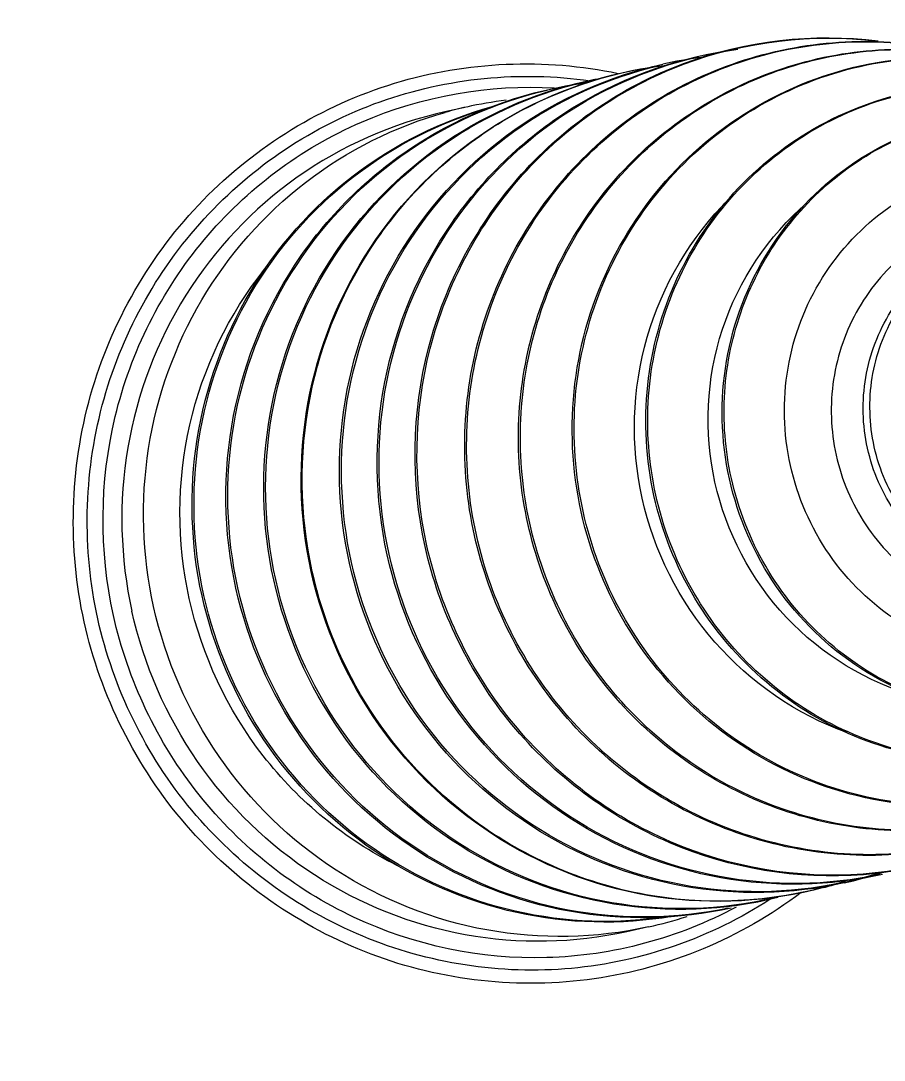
# Model space of a CAD drawing. Extents: x 4438 to 384502, y -178203 to -21188.
# Drawn here: x 381997.8 to 382058.1, y -176914.5 to -176841.9 of the extents above; entities that cross this region are included whole.
import ezdxf

# ---------------------------------------------------------------- set-up
doc = ezdxf.new("R2010")
doc.units = 0
doc.header["$LTSCALE"] = 8
doc.header["$MEASUREMENT"] = 0
doc.layers.add('PL', color=5, linetype='CONTINUOUS')

msp = doc.modelspace()

# ---------------------------------------------------------------- linework, layer by layer
at = {"layer": 'PL', "color": 7, "ltscale": 0.5}
for p, q in [((382028.947, -176847.917), (382027.434, -176848.252)), ((382041.643, -176905.185), (382040.13, -176905.52))]:
    msp.add_line(p, q, dxfattribs=at)
for centre, radius, start, end in [((381970.079, -176922.846), 158.527, 283.81178, 63.75286), ((381969.987, -176922.761), 149.818, 270, 63.81114), ((381970.075, -176922.908), 141.699, 21.91255, 64.93004), ((382048.798, -176872.764), 28.513, 97.09273, 102.48419), ((382035.116, -176875.744), 28.502, 102.49994, 105.61311), ((382035.133, -176875.831), 28.591, 96.90633, 102.49462), ((382049.217, -176874.313), 28.417, 281.93302, 287.39809), ((382049.133, -176874.276), 28.513, 282.52768, 287.91897), ((382046.48, -176874.822), 28.587, 284.98301, 287.26996), ((382035.452, -176877.272), 28.591, 282.50539, 288.10078), ((381970.075, -176922.908), 141.699, 283.72929, 4.32637)]:
    msp.add_arc(centre, radius, start, end, dxfattribs=at)
for points, knots in [([(382026.038, -176878.603), (382025.039, -176874.098), (382025.183, -176864.487), (382031.922, -176851.888), (382043.66, -176843.814), (382053.151, -176842.729), (382057.674, -176843.302)], [0, 0, 0, 0, 0.251682, 0.502175, 0.751287, 1, 1, 1, 1]), ([(382026.172, -176878.573), (382025.177, -176874.083), (382025.313, -176864.507), (382031.997, -176851.945), (382043.655, -176843.873), (382053.093, -176842.758), (382057.596, -176843.309)], [0, 0, 0, 0, 0.251968, 0.502551, 0.751515, 1, 1, 1, 1]), ([(382029.492, -176877.837), (382028.97, -176875.483), (382028.518, -176870.626), (382029.677, -176863.425), (382032.595, -176856.755), (382037.089, -176851.054), (382042.869, -176846.692), (382049.563, -176843.956), (382056.728, -176843.024), (382061.516, -176843.648), (382063.822, -176844.257)], [0, 0, 0, 0, 0.125926, 0.251647, 0.377035, 0.502024, 0.626659, 0.751072, 0.875453, 1, 1, 1, 1]), ([(382029.627, -176877.808), (382029.106, -176875.458), (382028.654, -176870.61), (382029.805, -176863.426), (382032.708, -176856.771), (382037.179, -176851.082), (382042.931, -176846.726), (382049.593, -176843.989), (382056.728, -176843.048), (382061.498, -176843.661), (382063.796, -176844.262)], [0, 0, 0, 0, 0.126092, 0.251944, 0.377405, 0.502395, 0.626965, 0.751271, 0.875538, 1, 1, 1, 1]), ([(382023.397, -176879.189), (382022.526, -176875.258), (382022.403, -176866.954), (382027.202, -176855.559), (382036.151, -176847.086), (382043.944, -176844.376), (382047.891, -176843.882)], [0, 0, 0, 0, 0.25154, 0.502137, 0.751456, 1, 1, 1, 1]), ([(382033.218, -176877.011), (382032.721, -176874.769), (382032.286, -176870.144), (382033.368, -176863.284), (382036.113, -176856.918), (382040.352, -176851.456), (382045.817, -176847.249), (382052.161, -176844.568), (382058.971, -176843.586), (382063.54, -176844.107), (382065.745, -176844.65)], [0, 0, 0, 0, 0.125918, 0.251632, 0.377024, 0.502022, 0.626668, 0.751088, 0.875467, 1, 1, 1, 1]), ([(382033.352, -176876.982), (382032.856, -176874.745), (382032.421, -176870.132), (382033.494, -176863.29), (382036.221, -176856.941), (382040.435, -176851.493), (382045.867, -176847.292), (382052.174, -176844.608), (382058.95, -176843.611), (382063.499, -176844.117), (382065.696, -176844.65)], [0, 0, 0, 0, 0.12609, 0.251941, 0.377409, 0.50241, 0.626991, 0.751302, 0.875561, 1, 1, 1, 1]), ([(382036.943, -176876.185), (382036.296, -176873.266), (382035.996, -176867.165), (382038.621, -176858.441), (382044.014, -176851.123), (382051.553, -176846.092), (382060.349, -176843.947), (382069.357, -176844.95), (382077.501, -176848.96), (382081.731, -176853.337), (382083.412, -176855.799)], [0, 0, 0, 0, 0.125834, 0.25133, 0.376313, 0.500834, 0.625157, 0.749637, 0.874558, 1, 1, 1, 1]), ([(382002.238, -176883.879), (382001.096, -176878.727), (382001.386, -176867.696), (382009.571, -176853.506), (382023.48, -176844.95), (382034.426, -176844.492), (382039.522, -176845.568)], [0, 0, 0, 0, 0.251865, 0.502398, 0.75139, 1, 1, 1, 1]), ([(382018.165, -176880.349), (382017.29, -176876.405), (382017.17, -176868.076), (382021.992, -176856.657), (382030.975, -176848.184), (382038.788, -176845.495), (382042.742, -176845.015)], [0, 0, 0, 0, 0.251808, 0.502509, 0.751708, 1, 1, 1, 1]), ([(382020.762, -176879.773), (382019.938, -176876.057), (382019.736, -176868.235), (382023.89, -176857.343), (382031.853, -176848.883), (382038.962, -176845.739), (382042.634, -176844.925)], [0, 0, 0, 0, 0.251464, 0.502073, 0.751466, 1, 1, 1, 1]), ([(382020.907, -176879.741), (382020.089, -176876.052), (382019.878, -176868.294), (382023.951, -176857.476), (382031.786, -176849.038), (382038.798, -176845.859), (382042.428, -176845.015)], [0, 0, 0, 0, 0.251705, 0.502421, 0.751721, 1, 1, 1, 1]), ([(382023.532, -176879.159), (382022.713, -176875.464), (382022.503, -176867.691), (382026.593, -176856.856), (382034.453, -176848.414), (382041.485, -176845.242), (382045.123, -176844.406)], [0, 0, 0, 0, 0.251707, 0.502423, 0.751721, 1, 1, 1, 1]), ([(382037.078, -176876.156), (382036.524, -176873.659), (382036.142, -176868.479), (382037.817, -176860.907), (382041.592, -176854.156), (382047.15, -176848.817), (382054.012, -176845.352), (382061.586, -176844.066), (382069.209, -176845.064), (382073.891, -176847.2), (382076.018, -176848.577)], [0, 0, 0, 0, 0.126096, 0.251883, 0.377177, 0.501939, 0.626317, 0.750589, 0.875069, 1, 1, 1, 1]), ([(382003.189, -176883.669), (382002.113, -176878.812), (382002.311, -176868.44), (382009.702, -176854.923), (382022.458, -176846.376), (382032.706, -176845.378), (382037.563, -176846.088)], [0, 0, 0, 0, 0.251841, 0.50242, 0.751475, 1, 1, 1, 1]), ([(382018.09, -176880.365), (382017.243, -176876.545), (382017.076, -176868.491), (382021.529, -176857.351), (382029.955, -176848.866), (382037.391, -176845.909), (382041.199, -176845.238)], [0, 0, 0, 0, 0.251501, 0.502106, 0.751464, 1, 1, 1, 1]), ([(382004.282, -176883.426), (382003.28, -176878.907), (382003.345, -176869.295), (382009.759, -176856.528), (382021.133, -176847.967), (382030.527, -176846.319), (382035.084, -176846.585)], [0, 0, 0, 0, 0.251936, 0.502562, 0.751587, 1, 1, 1, 1]), ([(382012.835, -176881.53), (382011.964, -176877.599), (382011.841, -176869.295), (382016.64, -176857.9), (382025.589, -176849.427), (382033.382, -176846.718), (382037.329, -176846.223)], [0, 0, 0, 0, 0.25154, 0.502137, 0.751456, 1, 1, 1, 1]), ([(382015.476, -176880.945), (382014.64, -176877.176), (382014.456, -176869.234), (382018.765, -176858.215), (382026.969, -176849.743), (382034.248, -176846.696), (382037.991, -176845.957)], [0, 0, 0, 0, 0.251484, 0.502091, 0.751466, 1, 1, 1, 1]), ([(382015.61, -176880.915), (382014.781, -176877.176), (382014.587, -176869.304), (382018.805, -176858.364), (382026.865, -176849.911), (382034.039, -176846.82), (382037.735, -176846.045)], [0, 0, 0, 0, 0.251727, 0.502442, 0.751722, 1, 1, 1, 1]), ([(382042.025, -176875.059), (382041.468, -176872.546), (382041.169, -176867.305), (382043.244, -176859.753), (382047.623, -176853.278), (382053.847, -176848.588), (382061.25, -176846.191), (382069.034, -176846.349), (382076.353, -176849.034), (382080.411, -176852.324), (382082.115, -176854.238)], [0, 0, 0, 0, 0.125851, 0.251396, 0.376468, 0.501089, 0.625466, 0.749913, 0.874712, 1, 1, 1, 1]), ([(382042.159, -176875.029), (382041.66, -176872.774), (382041.315, -176868.097), (382042.827, -176861.26), (382046.236, -176855.165), (382051.254, -176850.343), (382057.45, -176847.215), (382064.29, -176846.053), (382071.172, -176846.955), (382075.4, -176848.883), (382077.321, -176850.126)], [0, 0, 0, 0, 0.126096, 0.251883, 0.377177, 0.501939, 0.626317, 0.750589, 0.875069, 1, 1, 1, 1]), ([(382012.97, -176881.5), (382012.151, -176877.805), (382011.941, -176870.032), (382016.031, -176859.198), (382023.891, -176850.756), (382030.923, -176847.584), (382034.561, -176846.747)], [0, 0, 0, 0, 0.251707, 0.502423, 0.751721, 1, 1, 1, 1]), ([(382010.466, -176882.055), (382009.676, -176878.492), (382009.436, -176871.006), (382013.215, -176860.504), (382020.578, -176852.164), (382027.239, -176848.849), (382030.717, -176847.889)], [0, 0, 0, 0, 0.251415, 0.502023, 0.751458, 1, 1, 1, 1]), ([(382027.434, -176848.253), (382023.763, -176849.066), (382016.656, -176852.214), (382008.695, -176860.681), (382004.542, -176871.586), (382004.746, -176879.418), (382005.572, -176883.14)], [0, 0, 0, 0, 0.248278, 0.497568, 0.74828, 1, 1, 1, 1]), ([(382007.085, -176882.805), (382006.287, -176879.208), (382006.041, -176871.655), (382009.837, -176861.054), (382017.241, -176852.631), (382023.945, -176849.271), (382027.445, -176848.293)], [0, 0, 0, 0, 0.251657, 0.502373, 0.751714, 1, 1, 1, 1]), ([(382010.6, -176882.026), (382009.816, -176878.487), (382009.569, -176871.056), (382013.278, -176860.62), (382020.53, -176852.305), (382027.105, -176848.963), (382030.544, -176847.979)], [0, 0, 0, 0, 0.25165, 0.502366, 0.751712, 1, 1, 1, 1]), ([(382047.295, -176873.89), (382046.702, -176871.212), (382046.557, -176865.574), (382049.549, -176857.723), (382055.301, -176851.621), (382062.948, -176848.228), (382071.313, -176848.071), (382079.105, -176851.171), (382085.135, -176857.021), (382087.386, -176862.193), (382087.98, -176864.871)], [0, 0, 0, 0, 0.125688, 0.250971, 0.375687, 0.5, 0.624313, 0.749029, 0.874312, 1, 1, 1, 1]), ([(382047.43, -176873.861), (382046.994, -176871.893), (382046.68, -176867.814), (382047.941, -176861.836), (382050.828, -176856.47), (382055.109, -176852.164), (382060.431, -176849.275), (382066.355, -176848.044), (382072.385, -176848.571), (382076.15, -176850.069), (382077.879, -176851.064)], [0, 0, 0, 0, 0.126103, 0.251905, 0.377233, 0.502037, 0.626446, 0.750716, 0.875152, 1, 1, 1, 1]), ([(382051.555, -176872.946), (382051.065, -176870.735), (382050.945, -176866.082), (382053.409, -176859.605), (382058.146, -176854.573), (382064.444, -176851.778), (382071.333, -176851.65), (382077.753, -176854.208), (382082.724, -176859.037), (382084.581, -176863.305), (382085.071, -176865.516)], [0, 0, 0, 0, 0.12586, 0.251216, 0.375861, 0.5, 0.624139, 0.748784, 0.87414, 1, 1, 1, 1]), ([(382041.203, -176875.241), (382040.391, -176871.578), (382040.601, -176863.742), (382044.604, -176856.99), (382047.247, -176854.358)], [0, 0, 0, 0, 0.501517, 1, 1, 1, 1]), ([(382046.285, -176874.114), (382045.514, -176870.637), (382045.842, -176863.154), (382050.016, -176856.92), (382052.699, -176854.614)], [0, 0, 0, 0, 0.501686, 1, 1, 1, 1]), ([(382082.366, -176868.183), (382080.872, -176862.589), (382079.008, -176859.498), (382074.745, -176856.221), (382069.592, -176854.739), (382064.269, -176855.275), (382059.525, -176857.752), (382056.023, -176861.822), (382054.242, -176866.904), (382054.367, -176870.517), (382054.749, -176872.238)], [0, 0, 0, 0, 0.125793, 0.250987, 0.375513, 0.499648, 0.623881, 0.748647, 0.874088, 1, 1, 1, 1]), ([(382056.94, -176871.752), (382056.76, -176870.943), (382056.558, -176869.286), (382056.738, -176866.793), (382057.395, -176864.386), (382058.503, -176862.158), (382060.02, -176860.194), (382061.889, -176858.57), (382064.036, -176857.348), (382065.602, -176856.833), (382066.4, -176856.657)], [0, 0, 0, 0, 0.125913, 0.251684, 0.377201, 0.502384, 0.627204, 0.751688, 0.875914, 1, 1, 1, 1]), ([(382057.411, -176871.648), (382057.236, -176870.858), (382057.035, -176869.242), (382057.193, -176866.81), (382057.806, -176864.455), (382058.85, -176862.263), (382060.288, -176860.316), (382062.069, -176858.683), (382064.125, -176857.426), (382065.632, -176856.868), (382066.403, -176856.665)], [0, 0, 0, 0, 0.125891, 0.251644, 0.377157, 0.502347, 0.627183, 0.751685, 0.875922, 1, 1, 1, 1]), ([(382009.577, -176882.252), (382008.702, -176878.305), (382008.701, -176869.936), (382012.335, -176862.389), (382014.84, -176859.241)], [0, 0, 0, 0, 0.501248, 1, 1, 1, 1]), ([(382087.98, -176864.871), (382088.573, -176867.549), (382088.718, -176873.187), (382085.726, -176881.038), (382079.975, -176887.141), (382072.327, -176890.533), (382063.962, -176890.691), (382056.17, -176887.591), (382050.141, -176881.74), (382047.889, -176876.569), (382047.295, -176873.89)], [0, 0, 0, 0, 0.125688, 0.250971, 0.375687, 0.5, 0.624313, 0.749029, 0.874312, 1, 1, 1, 1]), ([(382085.071, -176865.516), (382085.561, -176867.727), (382085.682, -176872.38), (382083.218, -176878.857), (382078.48, -176883.888), (382072.183, -176886.684), (382065.293, -176886.812), (382058.873, -176884.254), (382053.903, -176879.425), (382052.046, -176875.157), (382051.555, -176872.946)], [0, 0, 0, 0, 0.12586, 0.251216, 0.375861, 0.5, 0.624139, 0.748784, 0.87414, 1, 1, 1, 1]), ([(382054.749, -176872.238), (382055.131, -176873.96), (382056.544, -176877.287), (382060.306, -176881.14), (382065.201, -176883.349), (382070.548, -176883.588), (382075.598, -176881.824), (382079.642, -176878.302), (382082.12, -176873.529), (382082.502, -176869.939), (382082.366, -176868.183)], [0, 0, 0, 0, 0.125912, 0.251353, 0.376118, 0.500351, 0.624486, 0.749012, 0.874207, 1, 1, 1, 1]), ([(382071.893, -176881.436), (382071.095, -176881.613), (382069.459, -176881.808), (382066.997, -176881.608), (382064.616, -176880.926), (382062.411, -176879.787), (382060.465, -176878.236), (382058.853, -176876.332), (382057.636, -176874.149), (382057.119, -176872.562), (382056.94, -176871.752)], [0, 0, 0, 0, 0.124086, 0.248312, 0.372796, 0.497616, 0.622799, 0.748316, 0.874087, 1, 1, 1, 1]), ([(382072.365, -176881.331), (382071.567, -176881.508), (382069.93, -176881.703), (382067.468, -176881.504), (382065.088, -176880.822), (382062.883, -176879.683), (382060.937, -176878.132), (382059.324, -176876.227), (382058.108, -176874.045), (382057.591, -176872.457), (382057.411, -176871.648)], [0, 0, 0, 0, 0.124086, 0.248312, 0.372796, 0.497616, 0.622799, 0.748317, 0.874086, 1, 1, 1, 1]), ([(382086.786, -176877.832), (382085.93, -176879.838), (382083.576, -176883.602), (382078.489, -176887.847), (382072.338, -176890.288), (382065.734, -176890.673), (382059.326, -176888.969), (382053.744, -176885.347), (382049.532, -176880.171), (382047.906, -176876.006), (382047.43, -176873.861)], [0, 0, 0, 0, 0.12518, 0.249812, 0.374103, 0.498395, 0.623028, 0.748208, 0.87393, 1, 1, 1, 1]), ([(382060.341, -176889.078), (382056.935, -176888.122), (382050.516, -176884.236), (382047.056, -176877.592), (382046.285, -176874.114)], [0, 0, 0, 0, 0.498314, 1, 1, 1, 1]), ([(382087.674, -176875.023), (382087.191, -176877.964), (382085.208, -176883.719), (382079.521, -176890.796), (382071.781, -176895.511), (382062.903, -176897.285), (382053.943, -176895.912), (382045.963, -176891.558), (382039.897, -176884.761), (382037.59, -176879.105), (382036.943, -176876.185)], [0, 0, 0, 0, 0.125442, 0.250362, 0.374842, 0.499165, 0.623687, 0.748669, 0.874166, 1, 1, 1, 1]), ([(382055.508, -176891.614), (382052.001, -176890.346), (382045.518, -176885.919), (382042.015, -176878.905), (382041.203, -176875.241)], [0, 0, 0, 0, 0.498483, 1, 1, 1, 1]), ([(382087.157, -176876.99), (382086.421, -176879.445), (382084.133, -176884.14), (382078.634, -176889.666), (382071.646, -176893.098), (382063.924, -176894.053), (382056.302, -176892.433), (382049.598, -176888.415), (382044.526, -176882.448), (382042.582, -176877.572), (382042.025, -176875.059)], [0, 0, 0, 0, 0.125287, 0.250086, 0.374533, 0.498911, 0.623531, 0.748604, 0.874149, 1, 1, 1, 1]), ([(382084.553, -176882.736), (382083.337, -176884.675), (382080.321, -176888.21), (382074.464, -176891.937), (382067.774, -176893.775), (382060.836, -176893.559), (382054.25, -176891.31), (382048.584, -176887.226), (382044.324, -176881.669), (382042.659, -176877.284), (382042.159, -176875.029)], [0, 0, 0, 0, 0.124931, 0.249411, 0.373683, 0.498061, 0.622823, 0.748117, 0.873904, 1, 1, 1, 1]), ([(382084.027, -176884.691), (382082.681, -176886.838), (382079.34, -176890.753), (382072.854, -176894.88), (382065.445, -176896.916), (382057.761, -176896.677), (382050.468, -176894.187), (382044.192, -176889.664), (382039.474, -176883.509), (382037.631, -176878.653), (382037.078, -176876.156)], [0, 0, 0, 0, 0.124931, 0.249411, 0.373683, 0.498061, 0.622823, 0.748117, 0.873904, 1, 1, 1, 1]), ([(382076.379, -176892.591), (382074.609, -176894.015), (382070.689, -176896.42), (382064.101, -176898.408), (382057.218, -176898.661), (382050.487, -176897.158), (382044.336, -176894), (382039.156, -176889.39), (382035.275, -176883.63), (382033.715, -176879.254), (382033.218, -176877.011)], [0, 0, 0, 0, 0.124533, 0.248912, 0.373332, 0.497978, 0.622976, 0.748368, 0.874082, 1, 1, 1, 1]), ([(382076.332, -176892.613), (382074.566, -176894.025), (382070.657, -176896.406), (382064.095, -176898.367), (382057.244, -176898.601), (382050.545, -176897.09), (382044.423, -176893.932), (382039.267, -176889.331), (382035.403, -176883.583), (382033.848, -176879.218), (382033.352, -176876.982)], [0, 0, 0, 0, 0.124439, 0.248698, 0.373009, 0.49759, 0.622591, 0.748059, 0.87391, 1, 1, 1, 1]), ([(382074.802, -176893.759), (382072.97, -176895.285), (382068.894, -176897.877), (382062.006, -176900.062), (382054.782, -176900.412), (382047.699, -176898.902), (382041.216, -176895.634), (382035.752, -176890.822), (382031.658, -176884.786), (382030.014, -176880.192), (382029.492, -176877.837)], [0, 0, 0, 0, 0.124548, 0.248928, 0.373341, 0.497976, 0.622965, 0.748353, 0.874074, 1, 1, 1, 1]), ([(382074.774, -176893.767), (382072.946, -176895.284), (382068.881, -176897.856), (382062.017, -176900.019), (382054.822, -176900.354), (382047.768, -176898.838), (382041.311, -176895.572), (382035.867, -176890.767), (382031.787, -176884.742), (382030.147, -176880.157), (382029.627, -176877.808)], [0, 0, 0, 0, 0.124462, 0.248729, 0.373035, 0.497605, 0.622595, 0.748056, 0.873908, 1, 1, 1, 1]), ([(382069.634, -176897.223), (382065.777, -176899.656), (382056.716, -176902.686), (382042.664, -176900.33), (382031.23, -176891.759), (382027.037, -176883.108), (382026.038, -176878.603)], [0, 0, 0, 0, 0.248713, 0.497825, 0.748318, 1, 1, 1, 1]), ([(382069.558, -176897.251), (382065.71, -176899.655), (382056.684, -176902.634), (382042.707, -176900.245), (382031.339, -176891.686), (382027.168, -176883.064), (382026.172, -176878.573)], [0, 0, 0, 0, 0.248485, 0.497449, 0.748032, 1, 1, 1, 1]), ([(382055.318, -176902.11), (382051.645, -176902.926), (382043.873, -176903.082), (382033.078, -176898.781), (382024.709, -176890.665), (382021.586, -176883.489), (382020.762, -176879.773)], [0, 0, 0, 0, 0.248534, 0.497927, 0.748536, 1, 1, 1, 1]), ([(382055.092, -176902.116), (382051.446, -176902.887), (382043.746, -176902.97), (382033.078, -176898.635), (382024.813, -176890.551), (382021.725, -176883.429), (382020.907, -176879.741)], [0, 0, 0, 0, 0.248279, 0.497579, 0.748295, 1, 1, 1, 1]), ([(382057.988, -176901.524), (382054.314, -176902.344), (382046.534, -176902.508), (382035.728, -176898.21), (382027.348, -176890.089), (382024.222, -176882.908), (382023.397, -176879.189)], [0, 0, 0, 0, 0.248534, 0.497926, 0.748535, 1, 1, 1, 1]), ([(382057.793, -176901.529), (382054.142, -176902.31), (382046.427, -176902.408), (382035.734, -176898.08), (382027.446, -176889.988), (382024.351, -176882.854), (382023.532, -176879.159)], [0, 0, 0, 0, 0.248279, 0.497577, 0.748292, 1, 1, 1, 1]), ([(382053.871, -176902.437), (382050.136, -176903.437), (382042.149, -176903.897), (382030.93, -176899.767), (382022.188, -176891.553), (382018.937, -176884.184), (382018.09, -176880.365)], [0, 0, 0, 0, 0.248536, 0.497895, 0.748499, 1, 1, 1, 1]), ([(382029.432, -176897.731), (382026.615, -176895.649), (382021.689, -176890.413), (382018.925, -176883.78), (382018.165, -176880.349)], [0, 0, 0, 0, 0.499136, 1, 1, 1, 1]), ([(382050.667, -176903.139), (382046.963, -176904.051), (382039.078, -176904.366), (382028.063, -176900.155), (382019.501, -176891.989), (382016.311, -176884.714), (382015.476, -176880.945)], [0, 0, 0, 0, 0.248534, 0.497909, 0.748517, 1, 1, 1, 1]), ([(382050.401, -176903.167), (382046.722, -176904.027), (382038.914, -176904.257), (382028.037, -176900.003), (382019.59, -176891.871), (382016.439, -176884.654), (382015.61, -176880.915)], [0, 0, 0, 0, 0.248278, 0.497558, 0.748273, 1, 1, 1, 1]), ([(382043.066, -176904.453), (382039.534, -176905.015), (382032.161, -176904.766), (382022.075, -176900.295), (382014.301, -176892.404), (382011.385, -176885.565), (382010.6, -176882.026)], [0, 0, 0, 0, 0.248288, 0.497634, 0.748349, 1, 1, 1, 1]), ([(382047.426, -176903.865), (382043.751, -176904.686), (382035.972, -176904.849), (382025.166, -176900.551), (382016.786, -176892.431), (382013.66, -176885.249), (382012.835, -176881.53)], [0, 0, 0, 0, 0.248534, 0.497926, 0.748535, 1, 1, 1, 1]), ([(382047.231, -176903.871), (382043.58, -176904.651), (382035.865, -176904.75), (382025.172, -176900.421), (382016.884, -176892.33), (382013.789, -176885.196), (382012.97, -176881.5)], [0, 0, 0, 0, 0.248279, 0.497577, 0.748292, 1, 1, 1, 1]), ([(382024.073, -176900.884), (382020.472, -176899.089), (382013.988, -176893.786), (382010.453, -176886.2), (382009.577, -176882.252)], [0, 0, 0, 0, 0.498752, 1, 1, 1, 1]), ([(382043.265, -176904.461), (382039.707, -176905.061), (382032.267, -176904.873), (382022.068, -176900.428), (382014.203, -176892.506), (382011.256, -176885.619), (382010.466, -176882.055)], [0, 0, 0, 0, 0.248542, 0.497977, 0.748585, 1, 1, 1, 1]), ([(382047.765, -176903.8), (382043.748, -176905.967), (382034.537, -176908.442), (382020.612, -176905.489), (382009.404, -176896.629), (382005.283, -176887.945), (382004.282, -176883.426)], [0, 0, 0, 0, 0.248413, 0.497438, 0.748064, 1, 1, 1, 1]), ([(382040.13, -176905.52), (382036.459, -176906.334), (382028.688, -176906.485), (382017.894, -176902.176), (382009.522, -176894.048), (382006.397, -176886.862), (382005.572, -176883.14)], [0, 0, 0, 0, 0.248278, 0.497568, 0.74828, 1, 1, 1, 1]), ([(382041.643, -176905.185), (382037.972, -176905.998), (382030.2, -176906.15), (382019.407, -176901.84), (382011.035, -176893.712), (382007.91, -176886.527), (382007.085, -176882.805)], [0, 0, 0, 0, 0.248279, 0.497569, 0.748284, 1, 1, 1, 1]), ([(382052.305, -176902.781), (382050.206, -176904.369), (382045.587, -176907.025), (382037.901, -176909.14), (382029.919, -176909.264), (382019.592, -176906.789), (382008.306, -176898.926), (382003.382, -176889.038), (382002.238, -176883.879)], [0, 0, 0, 0, 0.124918, 0.249698, 0.374558, 0.499678, 0.74919, 1, 1, 1, 1]), ([(382050.15, -176903.25), (382046.045, -176905.931), (382036.34, -176909.327), (382021.195, -176906.945), (382008.816, -176897.819), (382004.264, -176888.517), (382003.189, -176883.669)], [0, 0, 0, 0, 0.248601, 0.497656, 0.748216, 1, 1, 1, 1]), ([(382055.366, -176901.987), (382051.091, -176903.381), (382041.708, -176904.119), (382033.065, -176900.415), (382029.432, -176897.731)], [0, 0, 0, 0, 0.498835, 1, 1, 1, 1])]:
    msp.add_open_spline(points, degree=3, knots=knots, dxfattribs=at)

doc.saveas('drawing.dxf')
